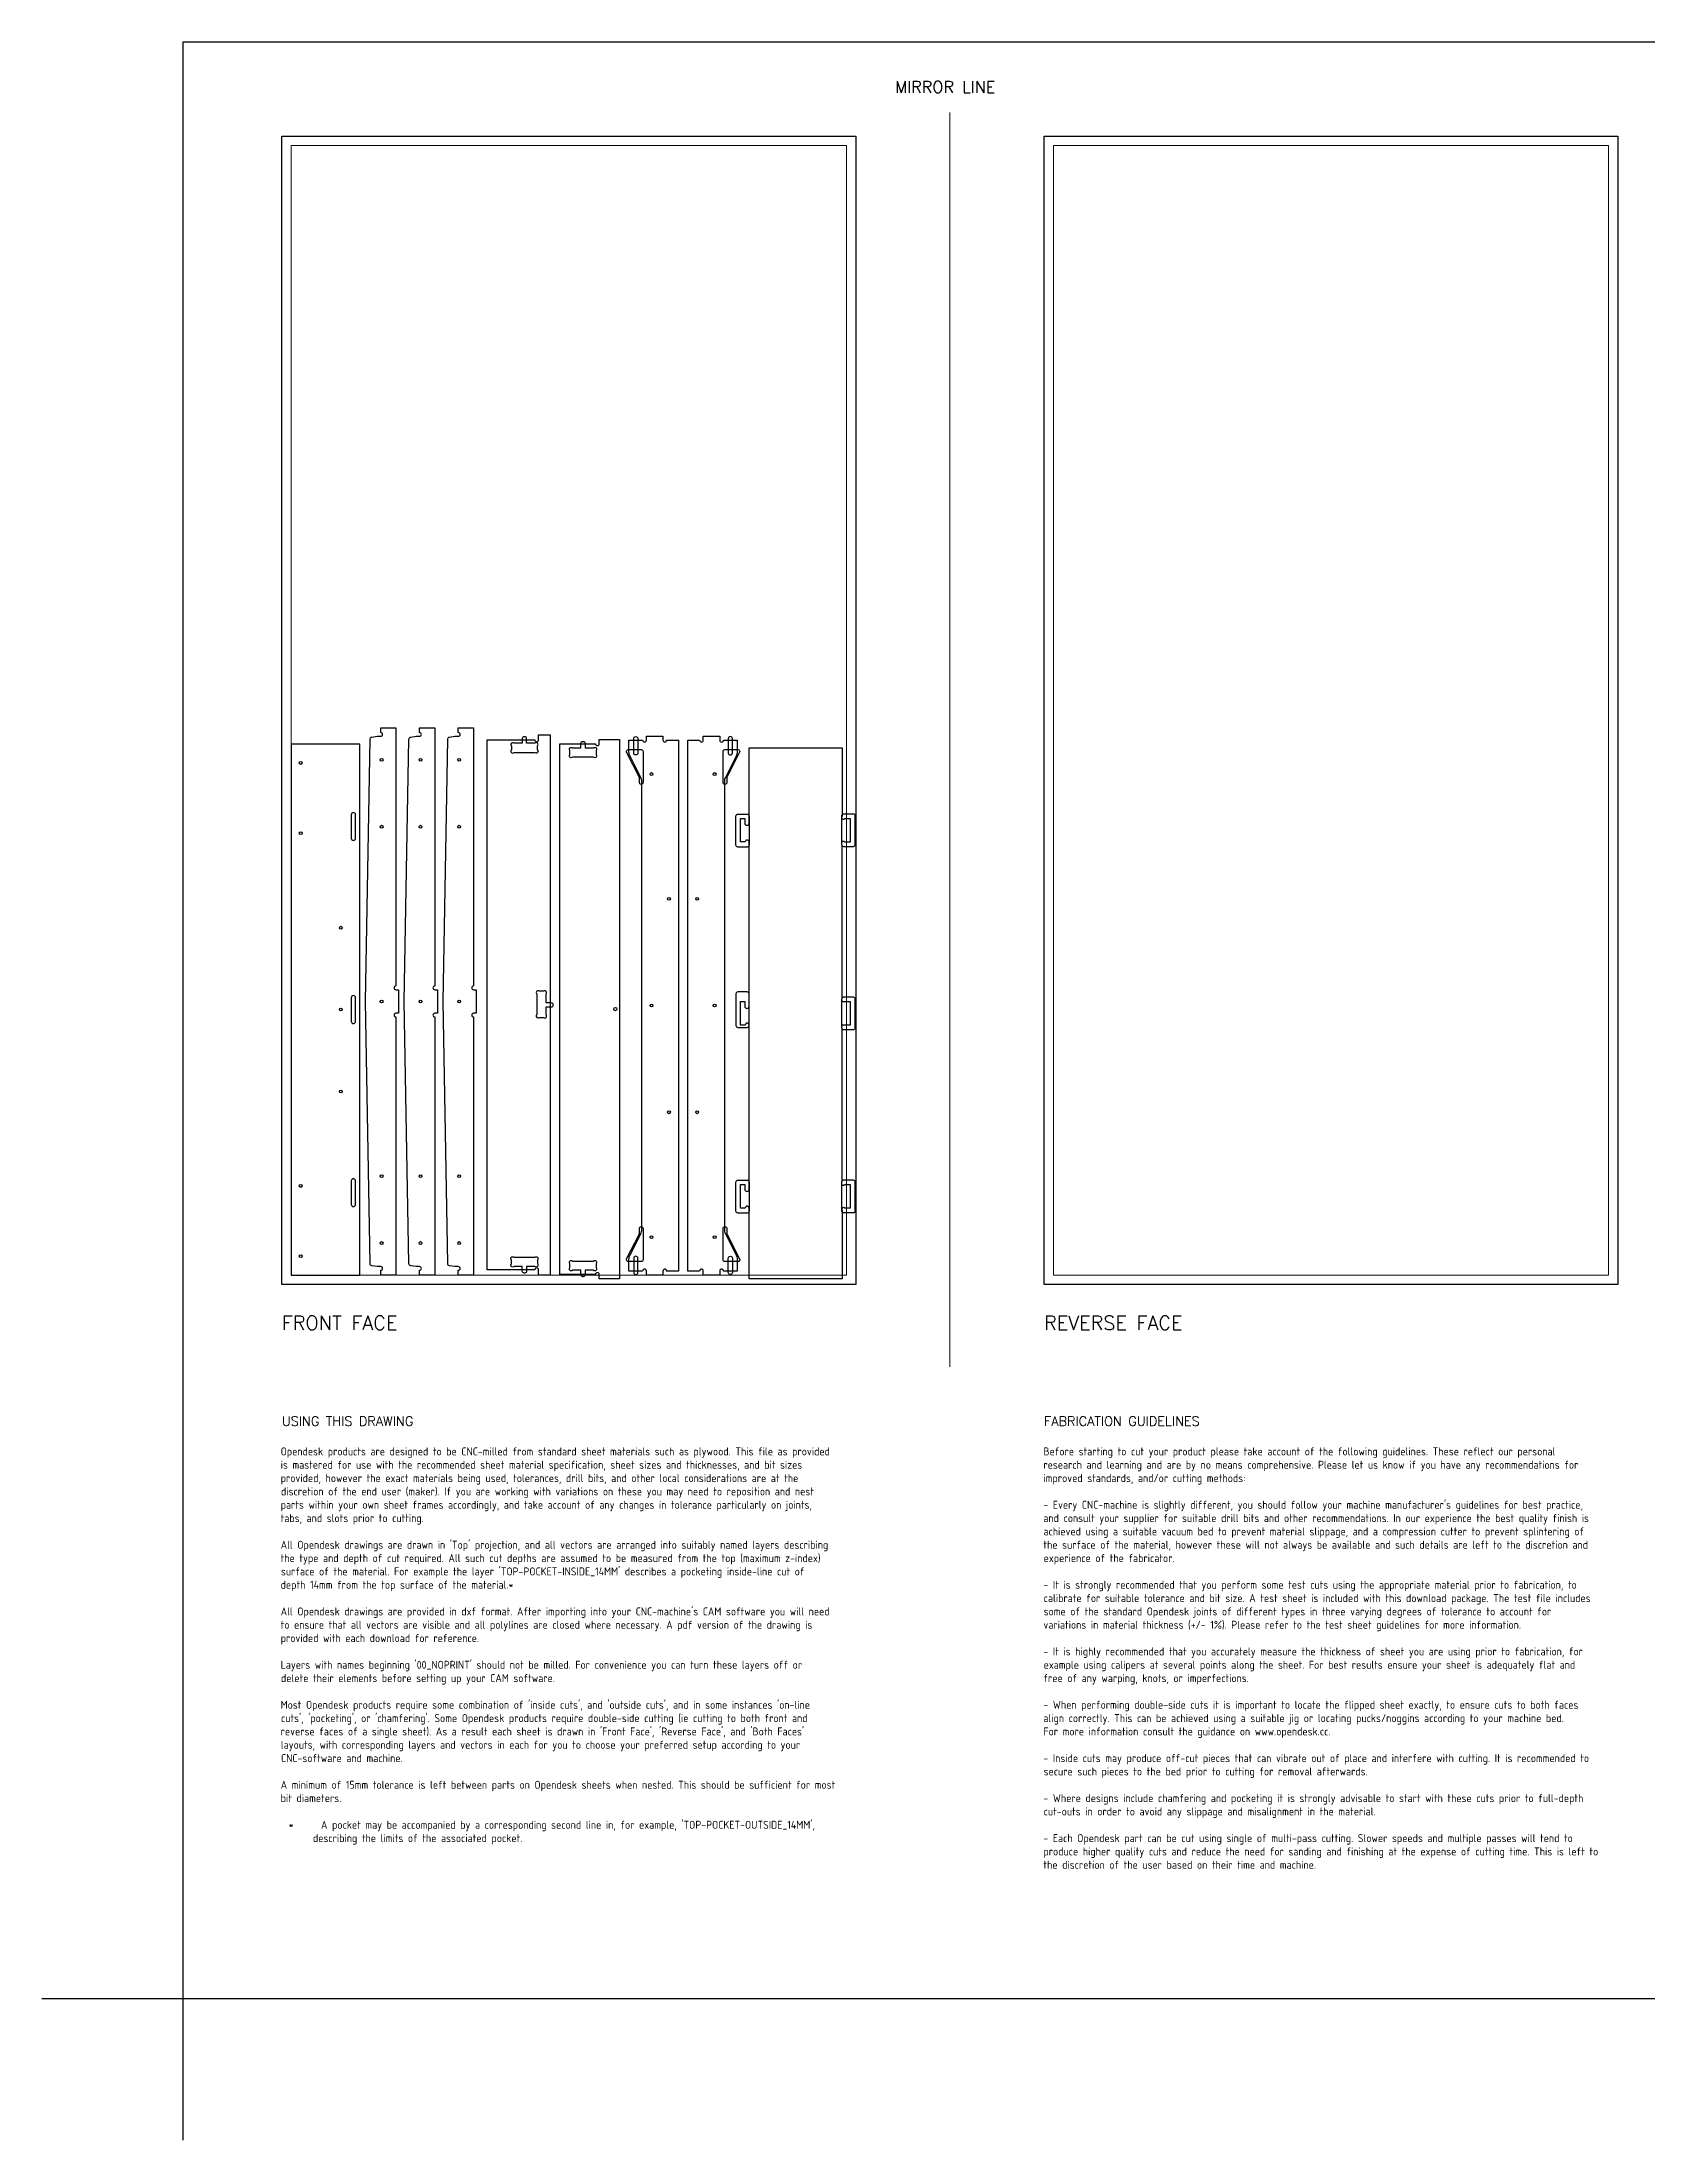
# Model space of a CAD drawing. Header units: millimetres. Extents: x -300 to 5880, y -300 to 4158.
# Drawn here: x -300 to 3112, y -300 to 4158 of the extents above; entities that cross this region are included whole.
import ezdxf
from ezdxf.enums import TextEntityAlignment as Align

# ---------------------------------------------------------------- set-up
doc = ezdxf.new("R2010")
doc.units = ezdxf.units.MM
doc.layers.add('00-NOPRINT_TEXT', color=7, linetype='Continuous', lineweight=25)
doc.layers.add('00_NOPRINT_TOLERANCE', color=7, linetype='Continuous', lineweight=5)
for name, color, linetype, lineweight, true_color in [('BOARD_$TH-NOMINAL', 3, 'Continuous', 30, 0x00ff00), ('TOP-CUT-INSIDE_18.000MM', 1, 'Continuous', 25, 0xff1c00), ('TOP-CUT-OUTSIDE_18.000MM', 220, 'Continuous', 25, 0xff00d1), ('TOP-HOLE-6.000MM-DIAM_14.000MM', 220, 'Continuous', 25, 0xff00c7), ('TOP-HOLE-6.000MM-DIAM_18.000MM', 3, 'Continuous', 25, 0x00ff0c), ('TOP-HOLE-7.000MM-DIAM_18.000MM', 3, 'Continuous', 25, 0x00ff0c), ('TOP-POCKET-INSIDE_16.000MM', 20, 'Continuous', 25, 0xff2100), ('TOP-POCKET-INSIDE_4.000MM', 160, 'Continuous', 25, 0x0026ff), ('TOP-POCKET-INSIDE_9.000MM', 60, 'Continuous', 25, 0xb0ff00)]:
    doc.layers.add(name, color=color, linetype=linetype, lineweight=lineweight, true_color=true_color)
doc.styles.add('OD-ISOCP-17_240', font='isocp.shx')
doc.styles.add('OD-ISOCP-17_241', font='isocp.shx')
doc.styles.add('OD-ISOCP-17_242', font='isocp.shx')
doc.styles.add('OD-ISOCP-17_243', font='isocp.shx')
doc.styles.add('OD-ISOCP-17_244', font='isocp.shx')
doc.styles.add('OD-ISOCP-17_245', font='isocp.shx')
doc.styles.add('OD-ISOCP-17_246', font='isocp.shx')
doc.styles.add('OD-ISOCP-17_247', font='isocp.shx')
doc.styles.add('OD-ISOCP-17_248', font='isocp.shx')
doc.styles.add('OD-ISOCP-17_249', font='isocp.shx')
doc.styles.add('OD-ISOCP-17_250', font='isocp.shx')
doc.styles.add('OD-ISOCP-17_251', font='isocp.shx')
doc.styles.add('OD-ISOCP-17_252', font='isocp.shx')
doc.styles.add('OD-ISOCP-17_253', font='isocp.shx')
doc.styles.add('OD-ISOCP-17_254', font='isocp.shx')
doc.styles.add('OD-ISOCP-17_255', font='isocp.shx')
doc.styles.add('OD-ISOCP-17_256', font='isocp.shx')
doc.styles.add('OD-ISOCP-17_257', font='isocp.shx')
doc.styles.add('OD-ISOCP-17_258', font='isocp.shx')
doc.styles.add('OD-ISOCP-17_259', font='isocp.shx')
doc.styles.add('OD-ISOCP-17_260', font='isocp.shx')
doc.styles.add('OD-ISOCP-17_261', font='isocp.shx')
doc.styles.add('OD-ISOCP-17_262', font='isocp.shx')
doc.styles.add('OD-ISOCP-17_263', font='isocp.shx')
doc.styles.add('OD-ISOCP-17_264', font='isocp.shx')
doc.styles.add('OD-ISOCP-17_265', font='isocp.shx')
doc.styles.add('OD-ISOCP-17_266', font='isocp.shx')
doc.styles.add('OD-ISOCP-17_267', font='isocp.shx')
doc.styles.add('OD-ISOCP-17_268', font='isocp.shx')
doc.styles.add('OD-ISOCP-17_269', font='isocp.shx')
doc.styles.add('OD-ISOCP-17_270', font='isocp.shx')
doc.styles.add('OD-ISOCP-17_271', font='isocp.shx')
doc.styles.add('OD-ISOCP-17_272', font='isocp.shx')
doc.styles.add('OD-ISOCP-17_273', font='isocp.shx')
doc.styles.add('OD-ISOCP-17_274', font='isocp.shx')
doc.styles.add('OD-ISOCP-17_275', font='isocp.shx')
doc.styles.add('OD-ISOCP-17_276', font='isocp.shx')
doc.styles.add('OD-ISOCP-17_277', font='isocp.shx')
doc.styles.add('OD-ISOCP-17_278', font='isocp.shx')
doc.styles.add('OD-ISOCP-17_279', font='isocp.shx')
doc.styles.add('OD-ISOCP-17_280', font='isocp.shx')
doc.styles.add('OD-ISOCP-17_281', font='isocp.shx')
doc.styles.add('OD-ISOCP-17_282', font='isocp.shx')
doc.styles.add('OD-ISOCP-17_283', font='isocp.shx')
doc.styles.add('OD-ISOCP-17_284', font='isocp.shx')
doc.styles.add('OD-ISOCP-17_285', font='isocp.shx')
doc.styles.add('OD-ISOCP-17_286', font='isocp.shx')
doc.styles.add('OD-ISOCP-17_287', font='isocp.shx')
doc.styles.add('OD-ISOCP-17_288', font='isocp.shx')
doc.styles.add('OD-SIMPLEX-20_87', font='simplex.shx')
doc.styles.add('OD-SIMPLEX-20_88', font='simplex.shx')
doc.styles.add('OD-SIMPLEX-25_89', font='simplex.shx')
doc.styles.add('OD-SIMPLEX-30_88', font='simplex.shx')
doc.styles.add('OD-SIMPLEX-30_89', font='simplex.shx')

# ---------------------------------------------------------------- blocks, each defined once
blk = doc.blocks.new('Borders Opendesk_7')
at = {"layer": '00-NOPRINT_TEXT'}
for p, q in [((0, 4158), (5880, 4158)), ((0, 0), (0, 4158)), ((0, 0), (-300, 0)), ((0, -300), (0, 0)), ((5880, 0), (0, 0))]:
    blk.add_line(p, q, dxfattribs=at)
at = {"layer": '00_NOPRINT_TOLERANCE', "ltscale": 0.379043}
blk.add_line((1630, 1343.2), (1630, 4008), dxfattribs=at)
at = {"layer": '00_NOPRINT_TOLERANCE', "ltscale": 0.379202}
for p, q in [((210, 3958), (1430, 3958)), ((210, 1518), (210, 3958)), ((1430, 3958), (1430, 1518)), ((1830, 3958), (3050, 3958)), ((1830, 1518), (1830, 3958)), ((3050, 3958), (3050, 1518)), ((1430, 1518), (210, 1518)), ((3050, 1518), (1830, 1518))]:
    blk.add_line(p, q, dxfattribs=at)
at = {"layer": '00_NOPRINT_TOLERANCE', "ltscale": 0.380876}
for p, q in [((230, 3938), (1410, 3938)), ((1850, 3938), (3030, 3938)), ((1410, 1538), (230, 1538)), ((3030, 1538), (1850, 1538))]:
    blk.add_line(p, q, dxfattribs=at)
at = {"layer": '00_NOPRINT_TOLERANCE', "ltscale": 0.380023}
for p, q in [((230, 1538), (230, 3938)), ((1410, 3938), (1410, 1538)), ((1850, 1538), (1850, 3938)), ((3030, 3938), (3030, 1538))]:
    blk.add_line(p, q, dxfattribs=at)
at = {"layer": 'BOARD_$TH-NOMINAL'}
for p, q in [((210, 3958), (1430, 3958)), ((210, 1518), (210, 3958)), ((1430, 3958), (1430, 1518)), ((1830, 3958), (3050, 3958)), ((1830, 1518), (1830, 3958)), ((3050, 3958), (3050, 1518)), ((1430, 1518), (210, 1518)), ((3050, 1518), (1830, 1518))]:
    blk.add_line(p, q, dxfattribs=at)
at = {"layer": '00-NOPRINT_TEXT', "style": 'OD-SIMPLEX-25_89'}
blk.add_text('MIRROR LINE', height=25, dxfattribs=at).set_placement((1513.3, 4049.9))
at = {"layer": '00-NOPRINT_TEXT', "color": 7}
for s, height, style, p in [('FRONT FACE', 30, 'OD-SIMPLEX-30_89', (210, 1451.3)), ('REVERSE FACE', 30, 'OD-SIMPLEX-30_88', (1830, 1451.3)), ('USING THIS DRAWING', 20, 'OD-SIMPLEX-20_88', (210, 1237.4)), ('FABRICATION GUIDELINES', 20, 'OD-SIMPLEX-20_87', (1830, 1237.4))]:
    blk.add_text(s, height=height, dxfattribs=dict(at, style=style)).set_placement(p, align=Align.TOP_LEFT)
for s, style, p in [('Opendesk products are designed to be CNC-milled from standard sheet materials such as plywood. This file as provided', 'OD-ISOCP-17_265', (207.4, 1154.7)), ('Before starting to cut your product please take account of the following guidelines. These reflect our personal', 'OD-ISOCP-17_240', (1828.7, 1154.7)), ('is mastered for use with the recommended sheet material specification, sheet sizes and thicknesses, and bit sizes', 'OD-ISOCP-17_266', (207.4, 1126.3)), ('provided, however the exact materials being used, tolerances, drill bits, and other local considerations are at the', 'OD-ISOCP-17_267', (207.4, 1098)), ('research and learning and are by no means comprehensive. Please let us know if you have any recommendations for', 'OD-ISOCP-17_241', (1828.7, 1126.3)), ('improved standards, and/or cutting methods:', 'OD-ISOCP-17_242', (1828.7, 1098)), ('discretion of the end user (maker). If you are working with variations on these you may need to reposition and nest', 'OD-ISOCP-17_268', (208.1, 1069.7)), ('tabs, and slots prior to cutting.', 'OD-ISOCP-17_270', (207.4, 1013)), ('parts within your own sheet frames accordingly, and take account of any changes in tolerance particularly on joints,', 'OD-ISOCP-17_269', (207.4, 1041.3)), ("- Every CNC-machine is slightly different, you should follow your machine manufacturer's guidelines for best practice,", 'OD-ISOCP-17_243', (1828.7, 1041.3)), ('and consult your supplier for suitable drill bits and other recommendations. In our experience the best quality finish is', 'OD-ISOCP-17_244', (1828.7, 1013)), ('achieved using a suitable vacuum bed to prevent material slippage, and a compression cutter to prevent splintering of', 'OD-ISOCP-17_245', (1828.7, 984.7)), ('the type and depth of cut required. All such cut depths are assumed to be measured from the top (maximum z-index)', 'OD-ISOCP-17_272', (207.4, 928)), ("All Opendesk drawings are drawn in 'Top' projection, and all vectors are arranged into suitably named layers describing", 'OD-ISOCP-17_271', (207.4, 956.3)), ('the surface of the material, however these will not always be available and such details are left to the discretion and', 'OD-ISOCP-17_246', (1828.7, 956.3)), ('experience of the fabricator.', 'OD-ISOCP-17_247', (1829.2, 928)), ("surface of the material. For example the layer 'TOP-POCKET-INSIDE_14MM' describes a pocketing inside-line cut of", 'OD-ISOCP-17_273', (208, 899.7)), ('depth 14mm from the top surface of the material.*', 'OD-ISOCP-17_274', (207.4, 871.3)), ('- It is strongly recommended that you perform some test cuts using the appropriate material prior to fabrication, to', 'OD-ISOCP-17_248', (1828.7, 871.3)), ('calibrate for suitable tolerance and bit size. A test sheet is included with this download package. The test file includes', 'OD-ISOCP-17_249', (1829.3, 843)), ('to ensure that all vectors are visible and all polylines are closed where necessary. A pdf version of the drawing is', 'OD-ISOCP-17_276', (207.4, 786.3)), ("All Opendesk drawings are provided in dxf format. After importing into your CNC-machine's CAM software you will need", 'OD-ISOCP-17_275', (207.4, 814.7)), ('variations in material thickness (+/- 1%). Please refer to the test sheet guidelines for more information.', 'OD-ISOCP-17_251', (1828.7, 786.3)), ('some of the standard Opendesk joints of different types in three varying degrees of tolerance to account for', 'OD-ISOCP-17_250', (1829.2, 814.7)), ('provided with each download for reference.', 'OD-ISOCP-17_277', (207.4, 758)), ("Layers with names beginning '00_NOPRINT' should not be milled. For convenience you can turn these layers off or", 'OD-ISOCP-17_278', (207.4, 701.3)), ('- It is highly recommended that you accurately measure the thickness of sheet you are using prior to fabrication, for', 'OD-ISOCP-17_252', (1828.7, 729.7)), ('example using calipers at several points along the sheet. For best results ensure your sheet is adequately flat and', 'OD-ISOCP-17_253', (1829.2, 701.3)), ('delete their elements before setting up your CAM software.', 'OD-ISOCP-17_279', (208.1, 673)), ('free of any warping, knots, or imperfections.', 'OD-ISOCP-17_254', (1828.7, 673)), ("Most Opendesk products require some combination of 'inside cuts', and 'outside cuts', and in some instances 'on-line", 'OD-ISOCP-17_280', (207.4, 616.3)), ('- When performing double-side cuts it is important to locate the flipped sheet exactly, to ensure cuts to both faces', 'OD-ISOCP-17_255', (1828.7, 616.3)), ("reverse faces of a single sheet). As a result each sheet is drawn in 'Front Face', 'Reverse Face', and 'Both Faces'", 'OD-ISOCP-17_282', (207.4, 559.7)), ("cuts', 'pocketing', or 'chamfering'. Some Opendesk products require double-side cutting (ie cutting to both front and", 'OD-ISOCP-17_281', (208.1, 588)), ('align correctly. This can be achieved using a suitable jig or locating pucks/noggins according to your machine bed.', 'OD-ISOCP-17_256', (1828.7, 588)), ('layouts, with corresponding layers and vectors in each for you to choose your preferred setup according to your', 'OD-ISOCP-17_283', (207.8, 531.3)), ('For more information consult the guidance on www.opendesk.cc.', 'OD-ISOCP-17_257', (1828.7, 559.7)), ('CNC-software and machine.', 'OD-ISOCP-17_284', (208.2, 503)), ('- Inside cuts may produce off-cut pieces that can vibrate out of place and interfere with cutting. It is recommended to', 'OD-ISOCP-17_258', (1828.7, 503)), ('secure such pieces to the bed prior to cutting for removal afterwards.', 'OD-ISOCP-17_259', (1829.2, 474.7)), ('A minimum of 15mm tolerance is left between parts on Opendesk sheets when nested. This should be sufficient for most', 'OD-ISOCP-17_285', (207.4, 446.3)), ('bit diameters.', 'OD-ISOCP-17_286', (207.4, 418)), ('- Where designs include chamfering and pocketing it is strongly advisable to start with these cuts prior to full-depth', 'OD-ISOCP-17_260', (1828.7, 418)), ('cut-outs in order to avoid any slippage and misalignment in the material.', 'OD-ISOCP-17_261', (1829.3, 389.7)), ("*      A pocket may be accompanied by a corresponding second line in, for example, 'TOP-POCKET-OUTSIDE_14MM',", 'OD-ISOCP-17_287', (224.4, 361.3)), ('describing the limits of the associated pocket.', 'OD-ISOCP-17_288', (276.1, 333)), ('- Each Opendesk part can be cut using single of multi-pass cutting. Slower speeds and multiple passes will tend to', 'OD-ISOCP-17_262', (1828.7, 333)), ('produce higher quality cuts and reduce the need for sanding and finishing at the expense of cutting time. This is left to', 'OD-ISOCP-17_263', (1828.7, 304.7)), ('the discretion of the user based on their time and machine.', 'OD-ISOCP-17_264', (1828.7, 276.3))]:
    blk.add_text(s, height=17, dxfattribs=dict(at, style=style)).set_placement(p)

msp = doc.modelspace()

# ---------------------------------------------------------------- linework, layer by layer
at = {"layer": 'TOP-CUT-INSIDE_18.000MM'}
for points in [[(357.5, 2516.1), (357.5, 2465.9, 1), (366.5, 2465.9), (366.5, 2516.1, 1)], [(357.5, 2127.1), (357.5, 2076.9, 1), (366.5, 2076.9), (366.5, 2127.1, 1)], [(366.5, 1687.9), (366.5, 1738.1, 1), (357.5, 1738.1), (357.5, 1687.9, 1)]]:
    msp.add_lwpolyline(points, format="xyb", close=True, dxfattribs=at)
at = {"layer": 'TOP-CUT-OUTSIDE_18.000MM'}
for points in [[(452.5, 2152.3, 1), (452.5, 2144.3), (458, 2144.3), (458, 2094.3), (452.5, 2094.3, 1), (452.5, 2086.3), (452.5, 1538), (420, 1538), (420, 1548, 1), (420, 1556), (413.3, 1556, -0.034921), (412.7, 1556), (401.3, 1557.6, -0.371435), (397.5, 1562.1), (387.5, 2119.3, -0.004304), (387.5, 2119.4), (397.5, 2676.6, -0.371435), (401.3, 2681.1), (412.7, 2682.7, -0.034921), (413.3, 2682.7), (420, 2682.7, 1), (420, 2690.7), (420, 2700.7), (452.5, 2700.7)], [(483.8, 2681.1), (495.2, 2682.7, -0.034921), (495.8, 2682.7), (502.5, 2682.7, 1), (502.5, 2690.7), (502.5, 2700.7), (535, 2700.7), (535, 2152.3, 1), (535, 2144.3), (540.5, 2144.3), (540.5, 2094.3), (535, 2094.3, 1), (535, 2086.3), (535, 1538), (502.5, 1538), (502.5, 1548, 1), (502.5, 1556), (495.8, 1556, -0.034921), (495.2, 1556), (483.8, 1557.6, -0.371435), (480, 1562.1), (470, 2119.3, -0.004304), (470, 2119.4), (480, 2676.6, -0.371435)], [(566.3, 1557.6, -0.371435), (562.5, 1562.1), (552.5, 2119.3, -0.004304), (552.5, 2119.4), (562.5, 2676.6, -0.371435), (566.3, 2681.1), (577.7, 2682.7, -0.034921), (578.3, 2682.7), (585, 2682.7, 1), (585, 2690.7), (585, 2700.7), (617.5, 2700.7), (617.5, 2152.3, 1), (617.5, 2144.3), (623, 2144.3), (623, 2094.3), (617.5, 2094.3, 1), (617.5, 2086.3), (617.5, 1538), (585, 1538), (585, 1548, 1), (585, 1556), (578.3, 1556, -0.034921), (577.7, 1556)], [(747.6, 1549), (646.6, 1549), (646.6, 2675), (747.6, 2675, 0.999994), (755.6, 2675), (755.6, 2686), (780.6, 2686), (780.6, 1538), (755.6, 1538), (755.6, 1549, 0.999994)], [(884.6, 1539, 1), (876.6, 1539), (800.6, 1539), (800.6, 2667), (876.6, 2667, 1), (884.6, 2667), (884.6, 2676), (927.8, 2676), (927.8, 1530), (884.6, 1530)], [(975.1, 1634.8), (975.1, 2586.2, 0.118358), (972.9, 2595.3), (950, 2640.2, -0.118358), (947.8, 2649.3), (947.8, 2674.5), (976.8, 2674.5, 1), (984.8, 2674.5), (984.8, 2683), (1019.8, 2683), (1019.8, 2674.5, 1), (1027.8, 2674.5), (1052.8, 2674.5), (1052.8, 1546.5), (1027.8, 1546.5, 1), (1019.8, 1546.5), (1019.8, 1538), (984.8, 1538), (984.8, 1546.5, 1), (976.8, 1546.5), (947.8, 1546.5), (947.8, 1571.7, -0.118358), (950, 1580.8), (972.9, 1625.7, 0.118358)], [(1150.6, 2586.2), (1150.6, 1634.8, 0.118358), (1152.8, 1625.7), (1175.6, 1580.8, -0.118358), (1177.8, 1571.7), (1177.8, 1546.5), (1148.8, 1546.5, 1), (1140.8, 1546.5), (1140.8, 1538), (1105.8, 1538), (1105.8, 1546.5, 1), (1097.8, 1546.5), (1072.8, 1546.5), (1072.8, 2674.5), (1097.8, 2674.5, 1), (1105.8, 2674.5), (1105.8, 2683), (1140.8, 2683), (1140.8, 2674.5, 1), (1148.8, 2674.5), (1177.8, 2674.5), (1177.8, 2649.3, -0.118358), (1175.6, 2640.2), (1152.8, 2595.3, 0.118358)], [(1203, 2069.2, 1), (1195, 2069.2), (1185, 2069.2), (1185, 2119.2), (1193.8, 2119.2), (1193.8, 2109.2, 1), (1203, 2109.2), (1203, 2458.1, 1), (1195, 2458.1), (1185, 2458.1), (1185, 2508.1), (1193.8, 2508.1), (1193.8, 2498.1, 1), (1203, 2498.1), (1203, 2658), (1400.7, 2658), (1400.7, 2513.6, 1.000029), (1406.3, 2507.9), (1418, 2507.9), (1418, 2457.9), (1406.2, 2457.9, 1), (1400.5, 2452.2), (1400.5, 2125.6, 0.802955), (1404.7, 2119), (1418, 2119), (1418, 2069), (1404.7, 2069, 0.802955), (1400.5, 2062.4), (1400.5, 1735.8, 1), (1406.2, 1730.1), (1418, 1730.1), (1418, 1680.1), (1406.3, 1680.1, 1.000029), (1400.7, 1674.4), (1400.7, 1530), (1203, 1530), (1203, 1680.3, 1), (1195, 1680.3), (1185, 1680.3), (1185, 1730.3), (1193.8, 1730.3), (1193.8, 1720.3, 0.989614), (1203, 1720.2)]]:
    msp.add_lwpolyline(points, format="xyb", close=True, dxfattribs=at)
msp.add_lwpolyline([(230, 1538), (375.5, 1538), (375.5, 2666), (230, 2666)], close=True, dxfattribs=at)
at = {"layer": 'TOP-HOLE-6.000MM-DIAM_14.000MM'}
for centre in [(422, 2632.7), (504.5, 2632.7), (250, 2626), (995.8, 2602.5), (1129.8, 2602.5), (250, 2476.7), (422, 2490.5), (504.5, 2490.5), (1032.8, 2337.3), (1092.8, 2337.3), (335.5, 2276), (335.5, 2102), (422, 2119.3), (504.5, 2119.3), (995.8, 2110.5), (1129.8, 2110.5), (335.5, 1928), (1032.8, 1883.7), (1092.8, 1883.7), (422, 1748.2), (504.5, 1748.2), (250, 1727.3), (422, 1606), (504.5, 1606), (995.8, 1618.5), (1129.8, 1618.5), (250, 1578)]:
    msp.add_circle(centre, 3, dxfattribs=at)
at = {"layer": 'TOP-HOLE-6.000MM-DIAM_18.000MM'}
for centre in [(587, 2632.7), (587, 2490.5), (587, 2119.3), (587, 1748.2), (587, 1606)]:
    msp.add_circle(centre, 3, dxfattribs=at)
at = {"layer": 'TOP-HOLE-7.000MM-DIAM_18.000MM'}
msp.add_circle((918.8, 2103), 3.5, dxfattribs=at)
at = {"layer": 'TOP-POCKET-INSIDE_16.000MM'}
for points in [[(703.5, 2668, 1), (697.8, 2662.3), (697.8, 2654, 1), (703.5, 2648.3), (747.8, 2648.3, 1), (753.4, 2654), (753.4, 2662.3, 1), (747.8, 2668), (730.1, 2668), (730.1, 2677.8, 0.414214), (726.1, 2681.8), (725.1, 2681.8, 0.414214), (721.1, 2677.8), (721.1, 2668), (703.5, 2668)], [(828, 2658), (845.6, 2658), (845.6, 2667.8, -0.414214), (849.6, 2671.8), (850.6, 2671.8, -0.414214), (854.6, 2667.8), (854.6, 2658), (872.3, 2658, -1), (877.9, 2652.3), (877.9, 2644, -1), (872.3, 2638.3), (828, 2638.3, -1), (822.3, 2644), (822.3, 2652.3, -1), (828, 2658)], [(771.6, 2135.1, 1), (766, 2140.8), (757.6, 2140.8, 1), (751.9, 2135.1), (751.9, 2090.9, 1), (757.6, 2085.2), (766, 2085.2, 1), (771.6, 2090.9), (771.6, 2107.5), (783, 2107.5, 0.827909), (783, 2116.5), (771.6, 2116.5), (771.6, 2135.1)], [(697.8, 1561.7), (697.8, 1570, -1), (703.5, 1575.7), (747.8, 1575.7, -1), (753.4, 1570), (753.4, 1561.7, -1), (747.8, 1556), (730.1, 1556), (730.1, 1546.2, -0.414214), (726.1, 1542.2), (725.1, 1542.2, -0.414214), (721.1, 1546.2), (721.1, 1556), (703.5, 1556, -1), (697.8, 1561.7)], [(822.3, 1553.7), (822.3, 1562, -1), (828, 1567.7), (872.3, 1567.7, -1), (877.9, 1562), (877.9, 1553.7, -1), (872.3, 1548), (854.6, 1548), (854.6, 1538.2, -0.414214), (850.6, 1534.2), (849.6, 1534.2, -0.414214), (845.6, 1538.2), (845.6, 1548), (828, 1548, -1), (822.3, 1553.7)]]:
    msp.add_lwpolyline(points, format="xyb", dxfattribs=at)
at = {"layer": 'TOP-POCKET-INSIDE_4.000MM'}
for points in [[(957.8, 2647.5), (957.8, 2677.5, -1), (966.8, 2677.5), (966.8, 2647.5, -1), (957.8, 2647.5)], [(1167.8, 2647.5), (1167.8, 2677.5, 1), (1158.8, 2677.5), (1158.8, 2647.5, 1), (1167.8, 2647.5)], [(957.8, 1573.5), (957.8, 1543.5, 1), (966.8, 1543.5), (966.8, 1573.5, 1), (957.8, 1573.5)], [(1167.8, 1573.5), (1167.8, 1543.5, -1), (1158.8, 1543.5), (1158.8, 1573.5, -1), (1167.8, 1573.5)]]:
    msp.add_lwpolyline(points, format="xyb", dxfattribs=at)
at = {"layer": 'TOP-POCKET-INSIDE_9.000MM'}
for points in [[(977.8, 2650.5), (977.8, 2584.5, -1), (969.8, 2584.5), (969.8, 2594.8, 0.118358), (969.4, 2596.6), (942.8, 2648.7, -0.560027), (946.4, 2654.5), (973.8, 2654.5, -0.414214)], [(1147.8, 2650.5, -0.414214), (1151.8, 2654.5), (1179.3, 2654.5, -0.560027), (1182.8, 2648.7), (1156.3, 2596.6, 0.118358), (1155.8, 2594.8), (1155.8, 2584.5, -1), (1147.8, 2584.5)], [(1175, 2451.3), (1175, 2513.3, -0.414214), (1179, 2517.3), (1199, 2517.3, -0.414214), (1203, 2513.3), (1203, 2451.3, -0.414214), (1199, 2447.3), (1179, 2447.3, -0.414214)], [(1428, 2514.1), (1428, 2452.1, -0.414214), (1424, 2448.1), (1404.5, 2448.1, -0.414214), (1400.5, 2452.1), (1400.5, 2514.1, -0.414214), (1404.5, 2518.1), (1424, 2518.1, -0.414214)], [(1199, 2064, 0.414214), (1203, 2068), (1203, 2135.6, 0.414214), (1199, 2139.6), (1179, 2139.6, 0.414214), (1175, 2135.6), (1175, 2068, 0.414214), (1179, 2064)], [(1175, 1735.5, -0.414214), (1179, 1739.5), (1199, 1739.5, -0.414214), (1203, 1735.5), (1203, 1673.5, -0.414214), (1199, 1669.5), (1179, 1669.5, -0.414214), (1175, 1673.5)], [(1400.5, 1735.9, -0.414214), (1404.5, 1739.9), (1424, 1739.9, -0.414214), (1428, 1735.9), (1428, 1673.9, -0.414214), (1424, 1669.9), (1404.5, 1669.9, -0.414214), (1400.5, 1673.9)], [(977.8, 1570.5, -0.414214), (973.8, 1566.5), (946.4, 1566.5, -0.560027), (942.8, 1572.3), (969.4, 1624.4, 0.118358), (969.8, 1626.2), (969.8, 1636.5, -1), (977.8, 1636.5)], [(1147.8, 1570.5), (1147.8, 1636.5, -1), (1155.8, 1636.5), (1155.8, 1626.2, 0.118358), (1156.3, 1624.4), (1182.8, 1572.3, -0.560027), (1179.3, 1566.5), (1151.8, 1566.5, -0.414214)]]:
    msp.add_lwpolyline(points, format="xyb", close=True, dxfattribs=at)
msp.add_lwpolyline([(1400.5, 2125, -0.414214), (1404.5, 2129), (1424, 2129, -0.414214), (1428, 2125), (1428, 2063, -0.414214), (1424, 2059), (1404.5, 2059, -0.414214), (1400.5, 2063), (1400.5, 2094), (1400.5, 2125)], format="xyb", dxfattribs=at)

# ---------------------------------------------------------------- block references
msp.add_blockref('Borders Opendesk_7', (0, 0))

doc.saveas('drawing.dxf')
